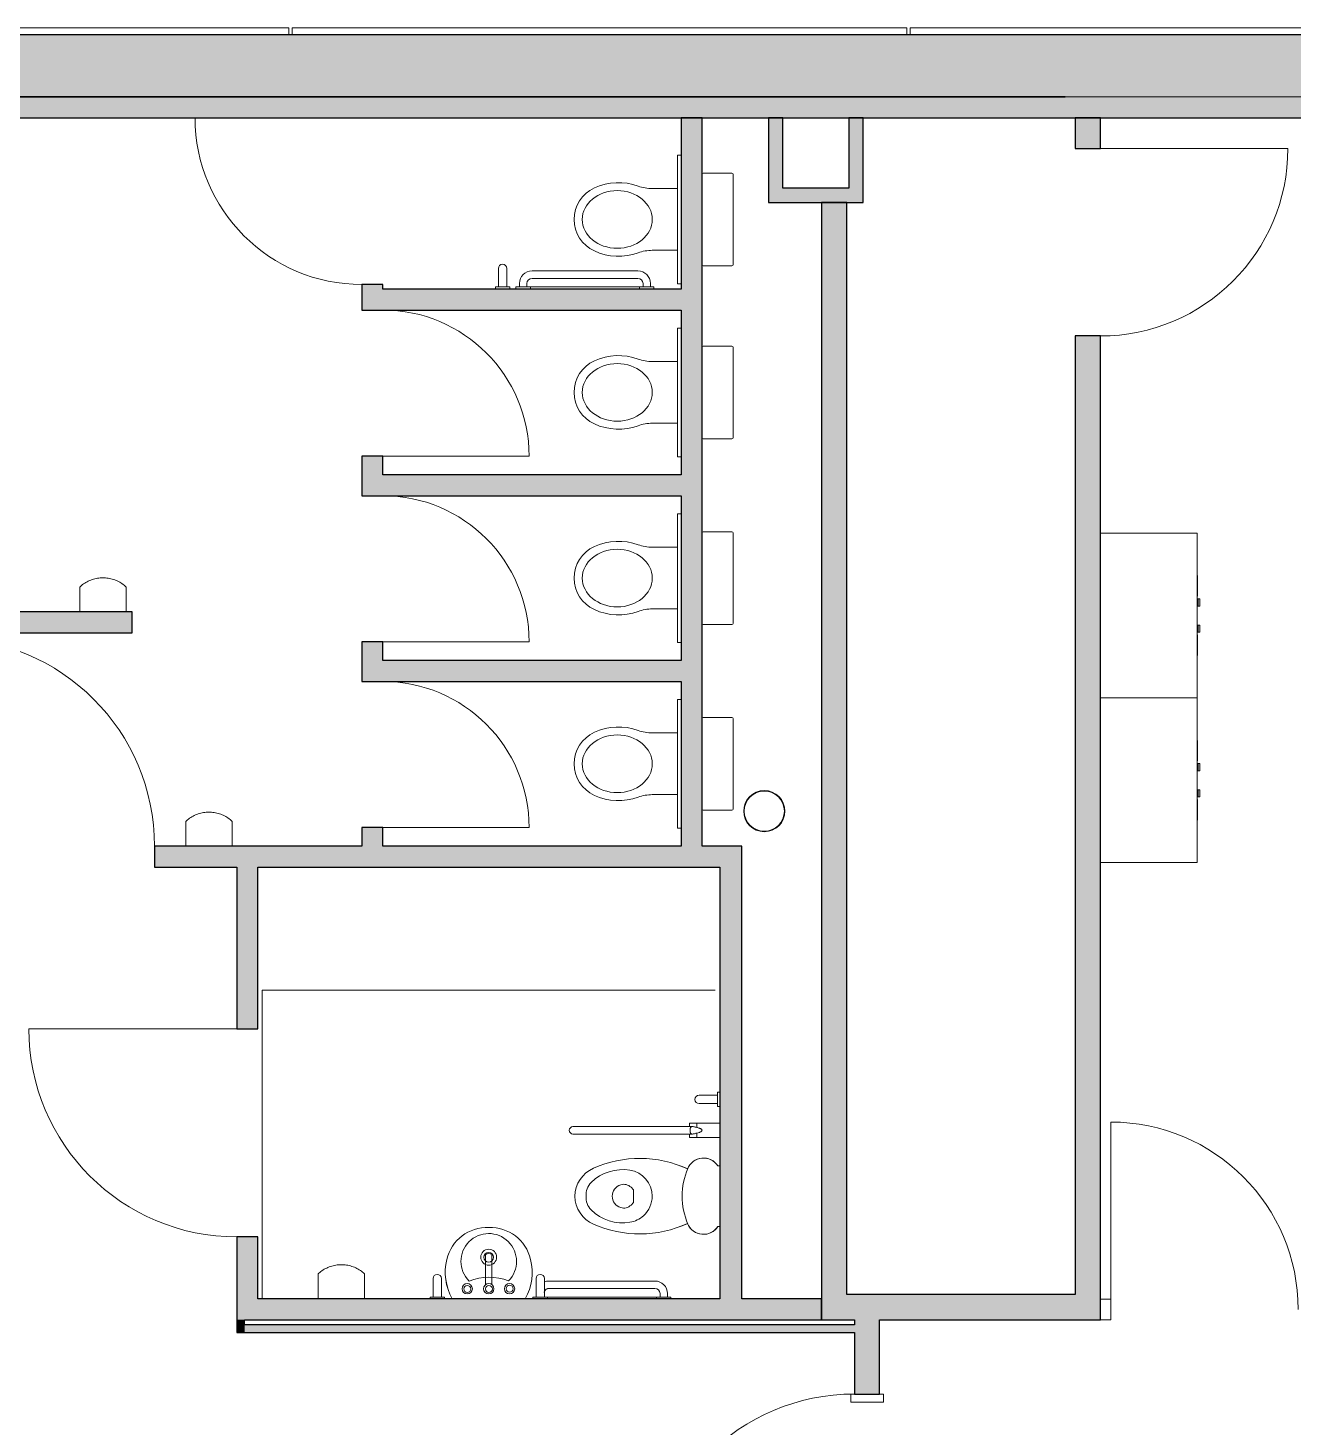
# Model space of a CAD drawing. Header units: millimetres. Extents: x 155927 to 295199, y -4084 to 97293.
# Drawn here: x 178276 to 184418, y 27886 to 34682 of the extents above; entities that cross this region are included whole.
import ezdxf

# ---------------------------------------------------------------- set-up
doc = ezdxf.new("R2010")
doc.units = ezdxf.units.MM
doc.header["$MEASUREMENT"] = 0
for name, color, linetype, lineweight in [('A-DETL-GENF', 7, 'CONTINUOUS', 9), ('A-DOOR', 4, 'CONTINUOUS', 9), ('A-DOOR-FRAM', 4, 'CONTINUOUS', 18), ('A-GENM', 8, 'CONTINUOUS', 9), ('A-GLAZ-CURT', 7, 'CONTINUOUS', 9), ('A-GLAZ-CWMG', 7, 'CONTINUOUS', 9), ('A-WALL', 7, 'CONTINUOUS', 9), ('A-WALL-PATT', 7, 'CONTINUOUS', 9), ('E-ELEC-FIXT', 8, 'CONTINUOUS', 9), ('I-FURN', 8, 'CONTINUOUS', 9), ('I-WALL', 7, 'CONTINUOUS', 9), ('P-SANR-FIXT', 7, 'CONTINUOUS', 9)]:
    doc.layers.add(name, color=color, linetype=linetype, lineweight=lineweight)

msp = doc.modelspace()

# ---------------------------------------------------------------- hatches: boundary and pattern name
at = {"layer": 'A-WALL-PATT'}
h = msp.add_hatch(color=256, dxfattribs=at)
h.paths.add_polyline_path([(231130.8, 34347.6), (231130.8, 34647.6), (229692.8, 34647.6), (229692.8, 34347.6), (230840.8, 34347.6)], flags=0)
h.paths.add_polyline_path([(220908.8, 34347.6), (220908.8, 34647.6), (202317.8, 34647.6), (202317.8, 34347.6), (220172.3, 34347.6)], flags=0)
h.paths.add_polyline_path([(200283.7, 34347.6), (200283.7, 34647.6), (197292.8, 34647.6), (197292.8, 34347.6), (199760.7, 34347.6)], flags=0)
h.paths.add_polyline_path([(194558.8, 34347.6), (194558.8, 34647.6), (192442.8, 34647.6), (192442.8, 34437.6), (192417.8, 34437.6), (192417.8, 34347.6), (193757.3, 34347.6)], flags=0)
h.paths.add_polyline_path([(190808.8, 34347.6), (190808.8, 34437.6), (190783.8, 34437.6), (190783.8, 34647.6), (187318, 34647.6), (187318, 34347.6), (190783.8, 34347.6)], flags=0)
h.paths.add_polyline_path([(185283.8, 34347.6), (185283.8, 34647.6), (166692.8, 34647.6), (166692.8, 34347.6), (184151.8, 34347.6)], flags=0)
h.paths.add_polyline_path([(157908.8, 34347.6), (157908.8, 34647.6), (156760.8, 34647.6), (156760.8, 34347.6), (157736.8, 34347.6)], flags=0)
for points in [[(181870.5, 34245.6), (181870.5, 34347.6), (176931.2, 34347.6), (176931.2, 34245.6), (181750.5, 34245.6)], [(183310.8, 34245.6), (183310.8, 34347.6), (181870.5, 34347.6), (181870.5, 34245.6)], [(181548.8, 30707.6), (181548.8, 34245.6), (181446.8, 34245.6), (181446.8, 30707.6)], [(181940.5, 33903.2), (181940.5, 34245.6), (181870.5, 34245.6), (181870.5, 33903.2)], [(182331, 33833.2), (182331, 34245.6), (182261, 34245.6), (182261, 33833.2)], [(182261, 33833.2), (182261, 33903.2), (181870.5, 33903.2), (181870.5, 33833.2)], [(182250.8, 28407.6), (182250.8, 33833.2), (182128.8, 33833.2), (182128.8, 28407.6)], [(179998.8, 33311.6), (181446.8, 33311.6), (181446.8, 33413.6), (179998.8, 33413.6)], [(179998.8, 32409.6), (181446.8, 32409.6), (181446.8, 32511.6), (179998.8, 32511.6)], [(177791, 31743.9), (178782.1, 31743.9), (178782.1, 31845.9), (177791, 31845.9)], [(179998.8, 31507.6), (181446.8, 31507.6), (181446.8, 31609.6), (179998.8, 31609.6)], [(181634.1, 28509.6), (181741.1, 28509.6), (181741.1, 30707.6), (181634.1, 30707.6), (181634.1, 28808.1)], [(179392.1, 28407.6), (182128.8, 28407.6), (182128.8, 28509.6), (179392.1, 28509.6)], [(182410.8, 28407.6), (183360.8, 28407.6), (183360.8, 28529.6), (182250.8, 28529.6), (182250.8, 28407.6), (182288.8, 28407.6)], [(179327.6, 28344.6), (179327.6, 28407.6), (179290.1, 28407.6), (179290.1, 28344.6)], [(182288.8, 28344.6), (182288.8, 28382.1), (179327.6, 28382.1), (179327.6, 28344.6), (181750.5, 28344.6)]]:
    msp.add_hatch(color=256, dxfattribs=at).paths.add_polyline_path(points, flags=0)
h = msp.add_hatch(color=256, dxfattribs=at)
h.paths.add_polyline_path([(189647, 34245.6), (189647, 34347.6), (187318, 34347.6), (187318, 34245.6), (188954.6, 34245.6)], flags=0)
h.paths.add_polyline_path([(185283.8, 34245.6), (185283.8, 34347.6), (183310.8, 34347.6), (183310.8, 34245.6), (184151.8, 34245.6)], flags=0)
h = msp.add_hatch(color=256, dxfattribs=at)
h.paths.add_polyline_path([(183360.8, 28407.6), (183482.8, 28407.6), (183482.8, 33185.6), (183360.8, 33185.6), (183360.8, 28529.6)], flags=0)
h.paths.add_polyline_path([(183482.8, 34095.6), (183482.8, 34245.6), (183360.8, 34245.6), (183360.8, 34095.6)], flags=0)
h = msp.add_hatch(color=256, dxfattribs=at)
h.paths.add_polyline_path([(179896.8, 30707.6), (179998.8, 30707.6), (179998.8, 30797.6), (179896.8, 30797.6)], flags=0)
h.paths.add_polyline_path([(179896.8, 31507.6), (179998.8, 31507.6), (179998.8, 31699.6), (179896.8, 31699.6)], flags=0)
h.paths.add_polyline_path([(179896.8, 32409.6), (179998.8, 32409.6), (179998.8, 32601.6), (179896.8, 32601.6)], flags=0)
h.paths.add_polyline_path([(179896.8, 33311.6), (179998.8, 33311.6), (179998.8, 33435.6), (179896.8, 33435.6)], flags=0)
h = msp.add_hatch(color=256, dxfattribs=at)
h.paths.add_polyline_path([(181634.1, 30605.6), (181634.1, 30707.6), (178890, 30707.6), (178890, 30605.6), (181150.1, 30605.6)], flags=0)
h.paths.add_polyline_path([(177880, 30605.6), (177880, 30707.6), (177774.1, 30707.6), (177774.1, 30605.6)], flags=0)
h = msp.add_hatch(color=256, dxfattribs=at)
h.paths.add_polyline_path([(179290.1, 28407.6), (179392.1, 28407.6), (179392.1, 28809.6), (179290.1, 28809.6), (179290.1, 28808.1)], flags=0)
h.paths.add_polyline_path([(179392.1, 29819.6), (179392.1, 30605.6), (179290.1, 30605.6), (179290.1, 29819.6), (179349.1, 29819.6)], flags=0)
h = msp.add_hatch(color=256, dxfattribs=at)
h.paths.add_polyline_path([(182410.8, 26804.4), (182410.8, 27036.4), (182288.8, 27036.4), (182288.8, 26804.4)], flags=0)
h.paths.add_polyline_path([(182410.8, 28046.4), (182410.8, 28407.6), (182288.8, 28407.6), (182288.8, 28046.4)], flags=0)

# ---------------------------------------------------------------- linework, layer by layer
at = {"layer": 'A-DETL-GENF'}
for p, q in [((181429.8, 33901.6), (181306.8, 33901.6)), ((181429.8, 33601.7), (181306.8, 33601.7)), ((181429.8, 33061.6), (181306.8, 33061.6)), ((181429.8, 32761.7), (181306.8, 32761.7)), ((181429.8, 32159.6), (181306.8, 32159.6)), ((181429.8, 31859.7), (181306.8, 31859.7)), ((181429.8, 31257.6), (181306.8, 31257.6)), ((181429.8, 30957.7), (181306.8, 30957.7))]:
    msp.add_line(p, q, dxfattribs=at)
for centre, radius, start, end in [((181142.7, 33650.2), 280.2, 70.07489, 114.6746), ((181306.8, 34103.1), 201.6, 250.07489, 270), ((181096.5, 33750.6), 169.7, 114.6746, 179.66027), ((181096.5, 33752.6), 169.7, 180.33973, 245.3254), ((181142.7, 33853), 280.2, 245.3254, 289.92511), ((181306.8, 33400.1), 201.6, 90, 109.92511), ((181096.5, 32910.6), 169.7, 114.6746, 179.66027), ((181142.7, 32810.2), 280.2, 70.07489, 114.6746), ((181306.8, 33263.1), 201.6, 250.07489, 270), ((181096.5, 32912.6), 169.7, 180.33973, 245.3254), ((181142.7, 33013), 280.2, 245.3254, 289.92511), ((181306.8, 32560.1), 201.6, 90, 109.92511), ((181096.5, 32008.6), 169.7, 114.6746, 179.66027), ((181142.7, 31908.2), 280.2, 70.07489, 114.6746), ((181306.8, 32361.1), 201.6, 250.07489, 270), ((181096.5, 32010.6), 169.7, 180.33973, 245.3254), ((181142.7, 32111), 280.2, 245.3254, 289.92511), ((181306.8, 31658.1), 201.6, 90, 109.92511), ((181096.5, 31106.6), 169.7, 114.6746, 179.66027), ((181142.7, 31006.2), 280.2, 70.07489, 114.6746), ((181306.8, 31459.1), 201.6, 250.07489, 270), ((181096.5, 31108.6), 169.7, 180.33973, 245.3254), ((181142.7, 31209), 280.2, 245.3254, 289.92511), ((181306.8, 30756.1), 201.6, 90, 109.92511)]:
    msp.add_arc(centre, radius, start, end, dxfattribs=at)
for centre in [(181136.8, 33751.6), (181136.8, 32911.6), (181136.8, 32009.6), (181136.8, 31107.6)]:
    msp.add_ellipse(centre, major_axis=(170, 0), ratio=0.823529, dxfattribs=at)
at = {"layer": 'A-DOOR'}
for p, q in [((179896.8, 34245.6), (179086.8, 34245.6)), ((183482.8, 34095.6), (184392.8, 34095.6)), ((179998.8, 32601.6), (180708.8, 32601.6)), ((179998.8, 31699.6), (180708.8, 31699.6)), ((179998.8, 30797.6), (180708.8, 30797.6)), ((179290.1, 29819.6), (178280.1, 29819.6))]:
    msp.add_line(p, q, dxfattribs=at)
at = {"layer": 'A-DOOR', "lineweight": 20}
msp.add_line((183532.8, 28457.6), (183532.8, 29367.6), dxfattribs=at)
at = {"layer": 'A-DOOR'}
for centre, radius, start, end in [((179896.8, 34245.6), 810, 180, 270), ((183482.8, 34095.6), 910, 270, 0), ((179998.8, 32601.6), 710, 0, 90), ((179998.8, 31699.6), 710, 0, 90), ((177880, 30707.6), 1010, 0, 90), ((179998.8, 30797.6), 710, 0, 90), ((179290.1, 29819.6), 1010, 180, 270), ((183532.8, 28457.6), 910, 0, 90), ((182288.8, 27036.4), 1010, 90, 180)]:
    msp.add_arc(centre, radius, start, end, dxfattribs=at)
at = {"layer": 'A-DOOR-FRAM', "lineweight": 20}
for p, q in [((182270.8, 28046.4), (182288.8, 28046.4)), ((182270.8, 28006.4), (182270.8, 28046.4)), ((182428.8, 28006.4), (182270.8, 28006.4)), ((182410.8, 28046.4), (182428.8, 28046.4)), ((182428.8, 28046.4), (182428.8, 28006.4))]:
    msp.add_line(p, q, dxfattribs=at)
at = {"layer": 'A-GENM'}
for p, q in [((181429.8, 34064.1), (181429.8, 33439.1)), ((181446.8, 34064.1), (181429.8, 34064.1)), ((181446.8, 33439.1), (181446.8, 34064.1)), ((181429.8, 33439.1), (181446.8, 33439.1)), ((181429.8, 33224.1), (181429.8, 32599.1)), ((181446.8, 33224.1), (181429.8, 33224.1)), ((181446.8, 32599.1), (181446.8, 33224.1)), ((181429.8, 32599.1), (181446.8, 32599.1)), ((181429.8, 32322.1), (181429.8, 31697.1)), ((181446.8, 32322.1), (181429.8, 32322.1)), ((181446.8, 31697.1), (181446.8, 32322.1)), ((181429.8, 31697.1), (181446.8, 31697.1)), ((181429.8, 31420.1), (181429.8, 30795.1)), ((181446.8, 31420.1), (181429.8, 31420.1)), ((181446.8, 30795.1), (181446.8, 31420.1)), ((181429.8, 30795.1), (181446.8, 30795.1))]:
    msp.add_line(p, q, dxfattribs=at)
at = {"layer": 'A-GLAZ-CURT', "lineweight": 20}
for p, q in [((179542.8, 34681.6), (176558.8, 34681.6)), ((179542.8, 34647.6), (179542.8, 34681.6)), ((182542.8, 34681.6), (179558.8, 34681.6)), ((179558.8, 34681.6), (179558.8, 34647.6)), ((182542.8, 34647.6), (182542.8, 34681.6)), ((185167.8, 34681.6), (182558.8, 34681.6)), ((182558.8, 34681.6), (182558.8, 34647.6)), ((176558.8, 34647.6), (179542.8, 34647.6)), ((179558.8, 34647.6), (182542.8, 34647.6)), ((182558.8, 34647.6), (185167.8, 34647.6))]:
    msp.add_line(p, q, dxfattribs=at)
at = {"layer": 'A-GLAZ-CWMG', "lineweight": 20}
for p, q in [((183532.8, 28507.6), (183482.8, 28507.6)), ((183482.8, 28507.6), (183482.8, 28407.6)), ((183532.8, 28407.6), (183532.8, 28507.6)), ((183482.8, 28407.6), (183532.8, 28407.6))]:
    msp.add_line(p, q, dxfattribs=at)
at = {"layer": 'A-WALL', "lineweight": 30}
for p, q in [((185283.8, 34647.6), (166692.8, 34647.6)), ((167552.4, 34347.6), (183310.8, 34347.6))]:
    msp.add_line(p, q, dxfattribs=at)
at = {"layer": 'A-WALL'}
msp.add_line((183310.8, 34347.6), (185283.8, 34347.6), dxfattribs=at)
at = {"layer": 'E-ELEC-FIXT'}
for p, q in [((178605.8, 32007.6), (178599.4, 32006.1)), ((178612.3, 32008.8), (178605.8, 32007.6)), ((178618.9, 32009.7), (178612.3, 32008.8)), ((178625.4, 32010.4), (178618.9, 32009.7)), ((178632, 32010.9), (178625.4, 32010.4)), ((178638.6, 32011.1), (178632, 32010.9)), ((178645.2, 32011), (178638.6, 32011.1)), ((178651.8, 32010.6), (178645.2, 32011)), ((178658.4, 32010), (178651.8, 32010.6)), ((178665, 32009.1), (178658.4, 32010)), ((178671.5, 32008), (178665, 32009.1)), ((178677.9, 32006.6), (178671.5, 32008)), ((178684.3, 32004.9), (178677.9, 32006.6)), ((178530, 31969.4), (178526.6, 31966.3)), ((178535, 31973.7), (178530, 31969.4)), ((178540.2, 31977.8), (178535, 31973.7)), ((178545.6, 31981.6), (178540.2, 31977.8)), ((178551.1, 31985.3), (178545.6, 31981.6)), ((178556.7, 31988.7), (178551.1, 31985.3)), ((178562.5, 31991.9), (178556.7, 31988.7)), ((178568.4, 31994.9), (178562.5, 31991.9)), ((178574.4, 31997.6), (178568.4, 31994.9)), ((178580.5, 32000.1), (178574.4, 31997.6)), ((178586.7, 32002.4), (178580.5, 32000.1)), ((178593, 32004.3), (178586.7, 32002.4)), ((178599.4, 32006.1), (178593, 32004.3)), ((178690.6, 32003), (178684.3, 32004.9)), ((178696.9, 32000.8), (178690.6, 32003)), ((178703, 31998.4), (178696.9, 32000.8)), ((178709.1, 31995.8), (178703, 31998.4)), ((178715, 31992.9), (178709.1, 31995.8)), ((178720.8, 31989.7), (178715, 31992.9)), ((178726.5, 31986.4), (178720.8, 31989.7)), ((178732, 31982.8), (178726.5, 31986.4)), ((178737.4, 31979), (178732, 31982.8)), ((178742.7, 31975), (178737.4, 31979)), ((178747.8, 31970.7), (178742.7, 31975)), ((178752.7, 31966.3), (178747.8, 31970.7)), ((179077.2, 30853.6), (179071.4, 30850.4)), ((179083.1, 30856.6), (179077.2, 30853.6)), ((179089.1, 30859.3), (179083.1, 30856.6)), ((179095.2, 30861.8), (179089.1, 30859.3)), ((179101.4, 30864), (179095.2, 30861.8)), ((179107.7, 30866), (179101.4, 30864)), ((179114.1, 30867.8), (179107.7, 30866)), ((179120.5, 30869.2), (179114.1, 30867.8)), ((179127, 30870.5), (179120.5, 30869.2)), ((179133.6, 30871.4), (179127, 30870.5)), ((179140.1, 30872.1), (179133.6, 30871.4)), ((179146.7, 30872.6), (179140.1, 30872.1)), ((179153.3, 30872.7), (179146.7, 30872.6)), ((179159.9, 30872.6), (179153.3, 30872.7)), ((179166.5, 30872.3), (179159.9, 30872.6)), ((179173.1, 30871.7), (179166.5, 30872.3)), ((179179.6, 30870.8), (179173.1, 30871.7)), ((179186.2, 30869.6), (179179.6, 30870.8)), ((179192.6, 30868.2), (179186.2, 30869.6)), ((179199, 30866.6), (179192.6, 30868.2)), ((179205.3, 30864.7), (179199, 30866.6)), ((179211.6, 30862.5), (179205.3, 30864.7)), ((179217.7, 30860.1), (179211.6, 30862.5)), ((179223.8, 30857.4), (179217.7, 30860.1)), ((179229.7, 30854.5), (179223.8, 30857.4)), ((179235.5, 30851.4), (179229.7, 30854.5)), ((179241.2, 30848), (179235.5, 30851.4)), ((179044.7, 30831.1), (179041.3, 30828)), ((179049.7, 30835.4), (179044.7, 30831.1)), ((179054.9, 30839.5), (179049.7, 30835.4)), ((179060.3, 30843.3), (179054.9, 30839.5)), ((179065.8, 30847), (179060.3, 30843.3)), ((179071.4, 30850.4), (179065.8, 30847)), ((179246.7, 30844.5), (179241.2, 30848)), ((179252.1, 30840.7), (179246.7, 30844.5)), ((179257.4, 30836.6), (179252.1, 30840.7)), ((179262.5, 30832.4), (179257.4, 30836.6)), ((179267.4, 30828), (179262.5, 30832.4)), ((179687.5, 28633.1), (179684.1, 28630)), ((179692.6, 28637.4), (179687.5, 28633.1)), ((179697.8, 28641.5), (179692.6, 28637.4)), ((179703.1, 28645.3), (179697.8, 28641.5)), ((179708.6, 28649), (179703.1, 28645.3)), ((179714.2, 28652.4), (179708.6, 28649)), ((179720, 28655.6), (179714.2, 28652.4)), ((179725.9, 28658.6), (179720, 28655.6)), ((179731.9, 28661.3), (179725.9, 28658.6)), ((179738.1, 28663.8), (179731.9, 28661.3)), ((179744.3, 28666), (179738.1, 28663.8)), ((179750.6, 28668), (179744.3, 28666)), ((179756.9, 28669.8), (179750.6, 28668)), ((179763.4, 28671.2), (179756.9, 28669.8)), ((179769.9, 28672.5), (179763.4, 28671.2)), ((179776.4, 28673.4), (179769.9, 28672.5)), ((179783, 28674.1), (179776.4, 28673.4)), ((179789.6, 28674.6), (179783, 28674.1)), ((179796.2, 28674.7), (179789.6, 28674.6)), ((179802.8, 28674.6), (179796.2, 28674.7)), ((179809.4, 28674.3), (179802.8, 28674.6)), ((179815.9, 28673.7), (179809.4, 28674.3)), ((179822.5, 28672.8), (179815.9, 28673.7)), ((179829, 28671.6), (179822.5, 28672.8)), ((179835.4, 28670.2), (179829, 28671.6)), ((179841.8, 28668.6), (179835.4, 28670.2)), ((179848.2, 28666.7), (179841.8, 28668.6)), ((179854.4, 28664.5), (179848.2, 28666.7)), ((179860.5, 28662.1), (179854.4, 28664.5)), ((179866.6, 28659.4), (179860.5, 28662.1)), ((179872.5, 28656.5), (179866.6, 28659.4)), ((179878.3, 28653.4), (179872.5, 28656.5)), ((179884, 28650), (179878.3, 28653.4)), ((179889.6, 28646.5), (179884, 28650)), ((179895, 28642.7), (179889.6, 28646.5)), ((179900.2, 28638.6), (179895, 28642.7)), ((179905.3, 28634.4), (179900.2, 28638.6)), ((179910.2, 28630), (179905.3, 28634.4))]:
    msp.add_line(p, q, dxfattribs=at)
for points, knots in [([(178526.6, 31966.3), (178526.6, 31966.5), (178526.6, 31965.1), (178526.6, 31960.3), (178526.6, 31956.9), (178526.6, 31953.9), (178526.6, 31950.5), (178526.6, 31945.7), (178526.6, 31940.1), (178526.6, 31934.1), (178526.6, 31927.8), (178526.6, 31920.1), (178526.6, 31910.8), (178526.6, 31902), (178526.6, 31893), (178526.6, 31880.6), (178526.6, 31865), (178526.6, 31852.3), (178526.6, 31845.9)], [-1, -1, -1, -1, -0.861111, -0.791667, -0.756944, -0.722222, -0.6875, -0.652778, -0.583333, -0.548611, -0.513889, -0.444444, -0.388889, -0.333333, -0.277778, -0.222222, -0.111111, 0, 0, 0, 0]), ([(178752.7, 31845.9), (178752.7, 31853.9), (178752.7, 31865.8), (178752.7, 31881.4), (178752.7, 31891), (178752.7, 31898.6), (178752.7, 31906.1), (178752.7, 31915.2), (178752.7, 31923.8), (178752.7, 31930.4), (178752.7, 31936), (178752.7, 31942.1), (178752.7, 31948.5), (178752.7, 31954), (178752.7, 31958.6), (178752.7, 31962.2), (178752.7, 31964.8), (178752.7, 31966.2), (178752.7, 31966.4), (178752.7, 31966.3)], [-1, -1, -1, -1, -0.861111, -0.791667, -0.722222, -0.6875, -0.652778, -0.583333, -0.513889, -0.479167, -0.444444, -0.388889, -0.333333, -0.277778, -0.222222, -0.166667, -0.111111, -0.055556, 0, 0, 0, 0]), ([(179041.3, 30828), (179041.3, 30828.2), (179041.3, 30826.8), (179041.3, 30822), (179041.3, 30818.6), (179041.3, 30815.6), (179041.3, 30812.2), (179041.3, 30807.4), (179041.3, 30801.8), (179041.3, 30795.8), (179041.3, 30789.5), (179041.3, 30781.7), (179041.3, 30772.5), (179041.3, 30763.7), (179041.3, 30754.6), (179041.3, 30742.3), (179041.3, 30726.7), (179041.3, 30714), (179041.3, 30707.6)], [-1, -1, -1, -1, -0.861111, -0.791667, -0.756944, -0.722222, -0.6875, -0.652778, -0.583333, -0.548611, -0.513889, -0.444444, -0.388889, -0.333333, -0.277778, -0.222222, -0.111111, 0, 0, 0, 0]), ([(179267.4, 30707.6), (179267.4, 30715.6), (179267.4, 30727.4), (179267.4, 30743.1), (179267.4, 30752.7), (179267.4, 30760.3), (179267.4, 30767.7), (179267.4, 30776.9), (179267.4, 30785.5), (179267.4, 30792), (179267.4, 30797.6), (179267.4, 30803.8), (179267.4, 30810.1), (179267.4, 30815.6), (179267.4, 30820.3), (179267.4, 30823.9), (179267.4, 30826.4), (179267.4, 30827.8), (179267.4, 30828), (179267.4, 30828)], [-1, -1, -1, -1, -0.861111, -0.791667, -0.722222, -0.6875, -0.652778, -0.583333, -0.513889, -0.479167, -0.444444, -0.388889, -0.333333, -0.277778, -0.222222, -0.166667, -0.111111, -0.055556, 0, 0, 0, 0]), ([(179684.1, 28630), (179684.1, 28630.2), (179684.1, 28628.8), (179684.1, 28624), (179684.1, 28620.6), (179684.1, 28617.6), (179684.1, 28614.2), (179684.1, 28609.4), (179684.1, 28603.8), (179684.1, 28597.8), (179684.1, 28591.5), (179684.1, 28583.7), (179684.1, 28574.5), (179684.1, 28565.7), (179684.1, 28556.6), (179684.1, 28544.3), (179684.1, 28528.7), (179684.1, 28516), (179684.1, 28509.6)], [-1, -1, -1, -1, -0.861111, -0.791667, -0.756944, -0.722222, -0.6875, -0.652778, -0.583333, -0.548611, -0.513889, -0.444444, -0.388889, -0.333333, -0.277778, -0.222222, -0.111111, 0, 0, 0, 0]), ([(179910.2, 28509.6), (179910.2, 28517.6), (179910.2, 28529.4), (179910.2, 28545.1), (179910.2, 28554.7), (179910.2, 28562.3), (179910.2, 28569.7), (179910.2, 28578.9), (179910.2, 28587.5), (179910.2, 28594), (179910.2, 28599.6), (179910.2, 28605.8), (179910.2, 28612.1), (179910.2, 28617.6), (179910.2, 28622.3), (179910.2, 28625.9), (179910.2, 28628.4), (179910.2, 28629.8), (179910.2, 28630), (179910.2, 28630)], [-1, -1, -1, -1, -0.861111, -0.791667, -0.722222, -0.6875, -0.652778, -0.583333, -0.513889, -0.479167, -0.444444, -0.388889, -0.333333, -0.277778, -0.222222, -0.166667, -0.111111, -0.055556, 0, 0, 0, 0])]:
    msp.add_open_spline(points, degree=3, knots=knots, dxfattribs=at)
at = {"layer": 'I-FURN'}
for p, q in [((183952.8, 32227.6), (183482.8, 32227.6)), ((183952.8, 32227.6), (183952.8, 31427.6)), ((183954.3, 32021.6), (183952.8, 32021.6)), ((183954.3, 32021.6), (183952.8, 32021.6)), ((183954.3, 32021.6), (183952.8, 32021.6)), ((183954.3, 32017.6), (183954.3, 32021.6)), ((183954.3, 32021.6), (183954.3, 32013.6)), ((183954.3, 32017.6), (183954.3, 32021.6)), ((183954.3, 32021.6), (183954.3, 32017.6)), ((183954.3, 32017.6), (183954.3, 32021.6)), ((183954.3, 32021.6), (183954.3, 32017.6)), ((183954.3, 32013.6), (183954.3, 31929.6)), ((183952.8, 31921.6), (183954.3, 31921.6)), ((183952.8, 31921.6), (183954.3, 31921.6)), ((183952.8, 31921.6), (183954.3, 31921.6)), ((183957.8, 31908.6), (183952.8, 31908.6)), ((183957.8, 31908.6), (183952.8, 31908.6)), ((183954.3, 31908.6), (183952.8, 31908.6)), ((183952.8, 31873.6), (183957.8, 31873.6)), ((183952.8, 31873.6), (183957.8, 31873.6)), ((183954.3, 31929.6), (183954.3, 31921.6)), ((183954.3, 31921.6), (183954.3, 31925.6)), ((183954.3, 31925.6), (183954.3, 31921.6)), ((183954.3, 31921.6), (183954.3, 31925.6)), ((183954.3, 31925.6), (183954.3, 31921.6)), ((183954.3, 31921.6), (183954.3, 31925.6)), ((183954.3, 31908.2), (183954.3, 31908.6)), ((183954.3, 31908.6), (183954.3, 31908.2)), ((183957.8, 31908.6), (183957.8, 31873.6)), ((183957.8, 31908.6), (183965.3, 31908.6)), ((183965.3, 31873.6), (183957.8, 31873.6)), ((183965.3, 31908.6), (183965.8, 31908.6)), ((183965.8, 31873.6), (183965.3, 31873.6)), ((183965.8, 31873.6), (183965.8, 31908.6)), ((183965.8, 31873.6), (183965.8, 31908.6)), ((183957.8, 31781.6), (183952.8, 31781.6)), ((183957.8, 31781.6), (183952.8, 31781.6)), ((183952.8, 31746.6), (183957.8, 31746.6)), ((183952.8, 31746.6), (183957.8, 31746.6)), ((183952.8, 31746.6), (183954.3, 31746.6)), ((183954.3, 31747), (183954.3, 31746.6)), ((183954.3, 31746.6), (183954.3, 31747)), ((183957.8, 31781.6), (183957.8, 31746.6)), ((183957.8, 31781.6), (183965.3, 31781.6)), ((183965.3, 31746.6), (183957.8, 31746.6)), ((183965.3, 31781.6), (183965.8, 31781.6)), ((183965.8, 31746.6), (183965.3, 31746.6)), ((183965.8, 31746.6), (183965.8, 31781.6)), ((183965.8, 31746.6), (183965.8, 31781.6)), ((183954.3, 31733.6), (183952.8, 31733.6)), ((183954.3, 31733.6), (183952.8, 31733.6)), ((183954.3, 31733.6), (183952.8, 31733.6)), ((183954.3, 31729.6), (183954.3, 31733.6)), ((183954.3, 31733.6), (183954.3, 31725.6)), ((183954.3, 31729.6), (183954.3, 31733.6)), ((183954.3, 31733.6), (183954.3, 31729.6)), ((183954.3, 31729.6), (183954.3, 31733.6)), ((183954.3, 31733.6), (183954.3, 31729.6)), ((183954.3, 31725.6), (183954.3, 31641.6)), ((183952.8, 31633.6), (183954.3, 31633.6)), ((183952.8, 31633.6), (183954.3, 31633.6)), ((183952.8, 31633.6), (183954.3, 31633.6)), ((183954.3, 31641.6), (183954.3, 31633.6)), ((183954.3, 31633.6), (183954.3, 31637.6)), ((183954.3, 31637.6), (183954.3, 31633.6)), ((183954.3, 31633.6), (183954.3, 31637.6)), ((183954.3, 31637.6), (183954.3, 31633.6)), ((183954.3, 31633.6), (183954.3, 31637.6)), ((183952.8, 31427.6), (183482.8, 31427.6)), ((183952.8, 31427.6), (183482.8, 31427.6)), ((183952.8, 31427.6), (183952.8, 30627.6)), ((183954.3, 31221.6), (183952.8, 31221.6)), ((183954.3, 31221.6), (183952.8, 31221.6)), ((183954.3, 31221.6), (183952.8, 31221.6)), ((183954.3, 31217.6), (183954.3, 31221.6)), ((183954.3, 31221.6), (183954.3, 31213.6)), ((183954.3, 31217.6), (183954.3, 31221.6)), ((183954.3, 31221.6), (183954.3, 31217.6)), ((183954.3, 31217.6), (183954.3, 31221.6)), ((183954.3, 31221.6), (183954.3, 31217.6)), ((183954.3, 31213.6), (183954.3, 31129.6)), ((183954.3, 31129.6), (183954.3, 31121.6)), ((183954.3, 31121.6), (183954.3, 31125.6)), ((183954.3, 31125.6), (183954.3, 31121.6)), ((183954.3, 31121.6), (183954.3, 31125.6)), ((183954.3, 31125.6), (183954.3, 31121.6)), ((183954.3, 31121.6), (183954.3, 31125.6)), ((183952.8, 31121.6), (183954.3, 31121.6)), ((183952.8, 31121.6), (183954.3, 31121.6)), ((183952.8, 31121.6), (183954.3, 31121.6)), ((183957.8, 31108.6), (183952.8, 31108.6)), ((183957.8, 31108.6), (183952.8, 31108.6)), ((183954.3, 31108.6), (183952.8, 31108.6)), ((183952.8, 31073.6), (183957.8, 31073.6)), ((183952.8, 31073.6), (183957.8, 31073.6)), ((183954.3, 31108.2), (183954.3, 31108.6)), ((183954.3, 31108.6), (183954.3, 31108.2)), ((183957.8, 31108.6), (183957.8, 31073.6)), ((183957.8, 31108.6), (183965.3, 31108.6)), ((183965.3, 31073.6), (183957.8, 31073.6)), ((183965.3, 31108.6), (183965.8, 31108.6)), ((183965.8, 31073.6), (183965.3, 31073.6)), ((183965.8, 31073.6), (183965.8, 31108.6)), ((183965.8, 31073.6), (183965.8, 31108.6)), ((183957.8, 30981.6), (183952.8, 30981.6)), ((183957.8, 30981.6), (183952.8, 30981.6)), ((183952.8, 30946.6), (183957.8, 30946.6)), ((183952.8, 30946.6), (183957.8, 30946.6)), ((183952.8, 30946.6), (183954.3, 30946.6)), ((183954.3, 30933.6), (183952.8, 30933.6)), ((183954.3, 30933.6), (183952.8, 30933.6)), ((183954.3, 30933.6), (183952.8, 30933.6)), ((183954.3, 30947), (183954.3, 30946.6)), ((183954.3, 30946.6), (183954.3, 30947)), ((183954.3, 30929.6), (183954.3, 30933.6)), ((183954.3, 30933.6), (183954.3, 30925.6)), ((183954.3, 30929.6), (183954.3, 30933.6)), ((183954.3, 30933.6), (183954.3, 30929.6)), ((183954.3, 30929.6), (183954.3, 30933.6)), ((183954.3, 30933.6), (183954.3, 30929.6)), ((183954.3, 30925.6), (183954.3, 30841.6)), ((183957.8, 30981.6), (183957.8, 30946.6)), ((183957.8, 30981.6), (183965.3, 30981.6)), ((183965.3, 30946.6), (183957.8, 30946.6)), ((183965.3, 30981.6), (183965.8, 30981.6)), ((183965.8, 30946.6), (183965.3, 30946.6)), ((183965.8, 30946.6), (183965.8, 30981.6)), ((183965.8, 30946.6), (183965.8, 30981.6)), ((183952.8, 30833.6), (183954.3, 30833.6)), ((183952.8, 30833.6), (183954.3, 30833.6)), ((183952.8, 30833.6), (183954.3, 30833.6)), ((183954.3, 30841.6), (183954.3, 30833.6)), ((183954.3, 30833.6), (183954.3, 30837.6)), ((183954.3, 30837.6), (183954.3, 30833.6)), ((183954.3, 30833.6), (183954.3, 30837.6)), ((183954.3, 30837.6), (183954.3, 30833.6)), ((183954.3, 30833.6), (183954.3, 30837.6)), ((183952.8, 30627.6), (183482.8, 30627.6))]:
    msp.add_line(p, q, dxfattribs=at)
at = {"layer": 'I-WALL', "lineweight": 30}
for p, q in [((181870.5, 34347.6), (176931.2, 34347.6)), ((183310.8, 34347.6), (181870.5, 34347.6)), ((176931.2, 34245.6), (181870.5, 34245.6)), ((181446.8, 34245.6), (181446.8, 33413.6)), ((181548.8, 34245.6), (181446.8, 34245.6)), ((181548.8, 30707.6), (181548.8, 34245.6)), ((181870.5, 34245.6), (183310.8, 34245.6)), ((181940.5, 34245.6), (181870.5, 34245.6)), ((181870.5, 34245.6), (181870.5, 33903.2)), ((181940.5, 33903.2), (181940.5, 34245.6)), ((182261, 34245.6), (182261, 33903.2)), ((182331, 34245.6), (182261, 34245.6)), ((182331, 33833.2), (182331, 34245.6)), ((183310.8, 34245.6), (185283.8, 34245.6)), ((183360.8, 34245.6), (183360.8, 34095.6)), ((183482.8, 34245.6), (183360.8, 34245.6)), ((183482.8, 34095.6), (183482.8, 34245.6)), ((183360.8, 34095.6), (183482.8, 34095.6)), ((181870.5, 33903.2), (181870.5, 33833.2)), ((182261, 33903.2), (181940.5, 33903.2)), ((181870.5, 33833.2), (182261, 33833.2)), ((182128.8, 33833.2), (182128.8, 28407.6)), ((182250.8, 33833.2), (182128.8, 33833.2)), ((182250.8, 28529.6), (182250.8, 33833.2)), ((182261, 33833.2), (182331, 33833.2)), ((179896.8, 33435.6), (179896.8, 33311.6)), ((179998.8, 33435.6), (179896.8, 33435.6)), ((179998.8, 33413.6), (179998.8, 33435.6)), ((181446.8, 33413.6), (179998.8, 33413.6)), ((179896.8, 33311.6), (179998.8, 33311.6)), ((179998.8, 33311.6), (181446.8, 33311.6)), ((181446.8, 33311.6), (181446.8, 32511.6)), ((183360.8, 33185.6), (183360.8, 28529.6)), ((183482.8, 33185.6), (183360.8, 33185.6)), ((183482.8, 28407.6), (183482.8, 33185.6)), ((179896.8, 32601.6), (179896.8, 32409.6)), ((179998.8, 32601.6), (179896.8, 32601.6)), ((179998.8, 32511.6), (179998.8, 32601.6)), ((181446.8, 32511.6), (179998.8, 32511.6)), ((179896.8, 32409.6), (179998.8, 32409.6)), ((179998.8, 32409.6), (181446.8, 32409.6)), ((181446.8, 32409.6), (181446.8, 31609.6)), ((178782.1, 31845.9), (177791, 31845.9)), ((178782.1, 31743.9), (178782.1, 31845.9)), ((177791, 31743.9), (178782.1, 31743.9)), ((179896.8, 31699.6), (179896.8, 31507.6)), ((179998.8, 31699.6), (179896.8, 31699.6)), ((179998.8, 31609.6), (179998.8, 31699.6)), ((181446.8, 31609.6), (179998.8, 31609.6)), ((179896.8, 31507.6), (179998.8, 31507.6)), ((179998.8, 31507.6), (181446.8, 31507.6)), ((181446.8, 31507.6), (181446.8, 30707.6)), ((179896.8, 30797.6), (179896.8, 30707.6)), ((179998.8, 30797.6), (179896.8, 30797.6)), ((179998.8, 30707.6), (179998.8, 30797.6)), ((179896.8, 30707.6), (178890, 30707.6)), ((178890, 30707.6), (178890, 30605.6)), ((181446.8, 30707.6), (179998.8, 30707.6)), ((181634.1, 30707.6), (181548.8, 30707.6)), ((181741.1, 30707.6), (181634.1, 30707.6)), ((181741.1, 28509.6), (181741.1, 30707.6)), ((178890, 30605.6), (179290.1, 30605.6)), ((179290.1, 30605.6), (179290.1, 29819.6)), ((179392.1, 30605.6), (181634.1, 30605.6)), ((179392.1, 29819.6), (179392.1, 30605.6)), ((181634.1, 30605.6), (181634.1, 28509.6)), ((179290.1, 29819.6), (179392.1, 29819.6)), ((179290.1, 28809.6), (179290.1, 28407.6)), ((179392.1, 28809.6), (179290.1, 28809.6)), ((179392.1, 28509.6), (179392.1, 28809.6)), ((181634.1, 28509.6), (179392.1, 28509.6)), ((182128.8, 28509.6), (181741.1, 28509.6)), ((182128.8, 28407.6), (182128.8, 28509.6)), ((183360.8, 28529.6), (182250.8, 28529.6)), ((179290.1, 28407.6), (179290.1, 28344.6)), ((179327.6, 28407.6), (179392.1, 28407.6)), ((179327.6, 28382.1), (179327.6, 28407.6)), ((179392.1, 28407.6), (182128.8, 28407.6)), ((182128.8, 28407.6), (182250.8, 28407.6)), ((182250.8, 28407.6), (182288.8, 28407.6)), ((182288.8, 28407.6), (182288.8, 28382.1)), ((182410.8, 28046.4), (182410.8, 28407.6)), ((182410.8, 28407.6), (183360.8, 28407.6)), ((183360.8, 28407.6), (183482.8, 28407.6)), ((179290.1, 28344.6), (179327.6, 28344.6)), ((182288.8, 28382.1), (179327.6, 28382.1)), ((179327.6, 28344.6), (182288.8, 28344.6)), ((182288.8, 28344.6), (182288.8, 28046.4)), ((182288.8, 28046.4), (182410.8, 28046.4))]:
    msp.add_line(p, q, dxfattribs=at)
at = {"layer": 'I-WALL'}
msp.add_line((185283.8, 34347.6), (183310.8, 34347.6), dxfattribs=at)
at = {"layer": 'P-SANR-FIXT'}
for p, q in [((181693.8, 33976.6), (181553.8, 33976.6)), ((181698.8, 33531.6), (181698.8, 33971.6)), ((181429.8, 33901.6), (181306.8, 33901.6)), ((181306.8, 33601.7), (181429.8, 33601.7)), ((180559.8, 33513.6), (180559.8, 33423.6)), ((180559.8, 33513.6), (180559.8, 33423.6)), ((180600, 33423.6), (180600, 33513.6)), ((180600, 33513.6), (180600, 33423.6)), ((181236.8, 33501.6), (180722.8, 33501.6)), ((180722.8, 33501.6), (181236.8, 33501.6)), ((181553.8, 33526.6), (181693.8, 33526.6)), ((180661.8, 33440.6), (180661.8, 33423.6)), ((180661.8, 33423.6), (180661.8, 33440.6)), ((180697.8, 33423.6), (180697.8, 33440.6)), ((180697.8, 33423.6), (180697.8, 33440.6)), ((180722.8, 33465.6), (181236.8, 33465.6)), ((180722.8, 33465.6), (181236.8, 33465.6)), ((181261.8, 33440.6), (181261.8, 33423.6)), ((181261.8, 33423.6), (181261.8, 33440.6)), ((181297.8, 33423.6), (181297.8, 33440.6)), ((181297.8, 33423.6), (181297.8, 33440.6)), ((180559.8, 33423.6), (180544.8, 33423.6)), ((180544.8, 33423.6), (180544.8, 33413.6)), ((180544.8, 33423.6), (180544.8, 33413.6)), ((180614.8, 33423.6), (180544.8, 33423.6)), ((180614.8, 33423.6), (180600, 33423.6)), ((180614.8, 33413.6), (180614.8, 33423.6)), ((180614.8, 33413.6), (180614.8, 33423.6)), ((180661.8, 33423.6), (180644.8, 33423.6)), ((180644.8, 33423.6), (180644.8, 33413.6)), ((180644.8, 33423.6), (181314.8, 33423.6)), ((180714.8, 33423.6), (180644.8, 33423.6)), ((180644.8, 33423.6), (180644.8, 33413.6)), ((180714.8, 33423.6), (180697.8, 33423.6)), ((180714.8, 33413.6), (180714.8, 33423.6)), ((180714.8, 33423.6), (180714.8, 33413.6)), ((181261.8, 33423.6), (181244.8, 33423.6)), ((181244.8, 33423.6), (181244.8, 33413.6)), ((181244.8, 33423.6), (181244.8, 33413.6)), ((181314.8, 33423.6), (181244.8, 33423.6)), ((181314.8, 33423.6), (181297.8, 33423.6)), ((181314.8, 33413.6), (181314.8, 33423.6)), ((181314.8, 33423.6), (181314.8, 33413.6)), ((181693.8, 33136.6), (181553.8, 33136.6)), ((181698.8, 32691.6), (181698.8, 33131.6)), ((181429.8, 33061.6), (181306.8, 33061.6)), ((181306.8, 32761.7), (181429.8, 32761.7)), ((181553.8, 32686.6), (181693.8, 32686.6)), ((181693.8, 32234.6), (181553.8, 32234.6)), ((181698.8, 31789.6), (181698.8, 32229.6)), ((181429.8, 32159.6), (181306.8, 32159.6)), ((181306.8, 31859.7), (181429.8, 31859.7)), ((181553.8, 31784.6), (181693.8, 31784.6)), ((181693.8, 31332.6), (181553.8, 31332.6)), ((181698.8, 30887.6), (181698.8, 31327.6)), ((181429.8, 31257.6), (181306.8, 31257.6)), ((181306.8, 30957.7), (181429.8, 30957.7)), ((181553.8, 30882.6), (181693.8, 30882.6)), ((179412.6, 30007.4), (181612.6, 30007.4)), ((179412.6, 28509.6), (179412.6, 30007.4)), ((181624.1, 29497.6), (181534.1, 29497.6)), ((181534.1, 29497.6), (181624.1, 29497.6)), ((181634.1, 29512.4), (181624.1, 29512.4)), ((181624.1, 29512.4), (181624.1, 29497.6)), ((181634.1, 29512.4), (181624.1, 29512.4)), ((181624.1, 29512.4), (181624.1, 29442.4)), ((181534.1, 29457.4), (181624.1, 29457.4)), ((181534.1, 29457.4), (181624.1, 29457.4)), ((181624.1, 29457.4), (181624.1, 29442.4)), ((181624.1, 29442.4), (181634.1, 29442.4)), ((181624.1, 29442.4), (181634.1, 29442.4)), ((181634.1, 29362.5), (181487.7, 29362.5)), ((181487.7, 29362.5), (181487.7, 29345.4)), ((181487.7, 29345.4), (181487.7, 29362.5)), ((181487.7, 29362.5), (181522.6, 29362.5)), ((181522.6, 29362.5), (181522.6, 29341.2)), ((181634.1, 29362.5), (181522.6, 29362.5)), ((181487.7, 29345.4), (180921.7, 29345.4)), ((181501.7, 29345.4), (180921.7, 29345.4)), ((180921.7, 29309.4), (181487.7, 29309.4)), ((181501.7, 29309.4), (180921.7, 29309.4)), ((181487.7, 29309.4), (181487.7, 29292.3)), ((181487.7, 29292.3), (181487.7, 29309.4)), ((181487.7, 29292.3), (181634.1, 29292.3)), ((181522.6, 29292.3), (181487.7, 29292.3)), ((181522.6, 29313.6), (181522.6, 29292.3)), ((181522.6, 29292.3), (181634.1, 29292.3)), ((181634.1, 29154.3), (181625.2, 29154.3)), ((181634.1, 29154.3), (181625.2, 29154.3)), ((181203.6, 29050.5), (181215.9, 29038.2)), ((181215.9, 29038.2), (181215.9, 28976.6)), ((181215.9, 28976.6), (181203.6, 28964.3)), ((181625.2, 28860.5), (181634.1, 28860.5)), ((181625.2, 28860.5), (181634.1, 28860.5)), ((180497.6, 28722.3), (180497.6, 28578.1)), ((180527.6, 28722.3), (180527.6, 28578.1)), ((180242.6, 28607.4), (180242.6, 28517.4)), ((180242.6, 28607.4), (180242.6, 28517.4)), ((180282.8, 28517.4), (180282.8, 28607.4)), ((180282.8, 28607.4), (180282.8, 28517.4)), ((180742.6, 28607.4), (180742.6, 28517.4)), ((180742.6, 28607.4), (180742.6, 28517.4)), ((180782.8, 28517.4), (180782.8, 28607.4)), ((180782.8, 28607.4), (180782.8, 28517.4)), ((181319.6, 28595.4), (180805.6, 28595.4)), ((180805.6, 28595.4), (181319.6, 28595.4)), ((180805.6, 28559.4), (181319.6, 28559.4)), ((180805.6, 28559.4), (181319.6, 28559.4)), ((180242.6, 28517.4), (180227.6, 28517.4)), ((180227.6, 28517.4), (180227.6, 28509.6)), ((180227.6, 28517.4), (180227.6, 28509.6)), ((180297.6, 28517.4), (180227.6, 28517.4)), ((180297.6, 28517.4), (180282.8, 28517.4)), ((180297.6, 28509.6), (180297.6, 28517.4)), ((180297.6, 28509.6), (180297.6, 28517.4)), ((180742.6, 28517.4), (180727.6, 28517.4)), ((180727.6, 28517.4), (180727.6, 28509.6)), ((180727.6, 28517.4), (180727.6, 28509.6)), ((180797.6, 28517.4), (180727.6, 28517.4)), ((180797.6, 28517.4), (180782.8, 28517.4)), ((180797.6, 28509.6), (180797.6, 28517.4)), ((180797.6, 28509.6), (180797.6, 28517.4)), ((180797.6, 28517.4), (181397.6, 28517.4)), ((181344.6, 28517.4), (181327.6, 28517.4)), ((181327.6, 28517.4), (181327.6, 28509.6)), ((181327.6, 28517.4), (181327.6, 28509.6)), ((181397.6, 28517.4), (181327.6, 28517.4)), ((181344.6, 28534.4), (181344.6, 28517.4)), ((181344.6, 28517.4), (181344.6, 28534.4)), ((181380.6, 28517.4), (181380.6, 28534.4)), ((181380.6, 28517.4), (181380.6, 28534.4)), ((181397.6, 28517.4), (181380.6, 28517.4)), ((181397.6, 28509.6), (181397.6, 28517.4)), ((181397.6, 28517.4), (181397.6, 28509.6))]:
    msp.add_line(p, q, dxfattribs=at)
for centre, radius, start, end in [((181142.7, 33650.2), 280.2, 70.07489, 114.6746), ((181306.8, 34103.1), 201.6, 250.07489, 270), ((181553.8, 33971.6), 5, 90, 180), ((181693.8, 33971.6), 5, 0, 90), ((181096.5, 33750.6), 169.7, 114.6746, 179.66027), ((181096.5, 33752.6), 169.7, 180.33973, 245.3254), ((181142.7, 33853), 280.2, 245.3254, 289.92511), ((181306.8, 33400.1), 201.6, 90, 109.92511), ((180579.9, 33513.6), 20.1, 0, 180), ((180579.9, 33513.6), 20.1, 0, 180), ((180722.8, 33440.6), 61, 90, 180), ((180722.8, 33440.6), 61, 90, 180), ((181236.8, 33440.6), 61, 0, 90), ((181236.8, 33440.6), 61, 0, 90), ((181553.8, 33531.6), 5, 180, 270), ((181693.8, 33531.6), 5, 270, 0), ((180722.8, 33440.6), 25, 90, 180), ((180722.8, 33440.6), 25, 90, 180), ((181236.8, 33440.6), 25, 0, 90), ((181236.8, 33440.6), 25, 0, 90), ((181553.8, 33131.6), 5, 90, 180), ((181693.8, 33131.6), 5, 0, 90), ((181096.5, 32910.6), 169.7, 114.6746, 179.66027), ((181142.7, 32810.2), 280.2, 70.07489, 114.6746), ((181306.8, 33263.1), 201.6, 250.07489, 270), ((181096.5, 32912.6), 169.7, 180.33973, 245.3254), ((181142.7, 33013), 280.2, 245.3254, 289.92511), ((181306.8, 32560.1), 201.6, 90, 109.92511), ((181553.8, 32691.6), 5, 180, 270), ((181693.8, 32691.6), 5, 270, 0), ((181553.8, 32229.6), 5, 90, 180), ((181693.8, 32229.6), 5, 0, 90), ((181096.5, 32008.6), 169.7, 114.6746, 179.66027), ((181142.7, 31908.2), 280.2, 70.07489, 114.6746), ((181306.8, 32361.1), 201.6, 250.07489, 270), ((181096.5, 32010.6), 169.7, 180.33973, 245.3254), ((181142.7, 32111), 280.2, 245.3254, 289.92511), ((181306.8, 31658.1), 201.6, 90, 109.92511), ((181553.8, 31789.6), 5, 180, 270), ((181693.8, 31789.6), 5, 270, 0), ((181553.8, 31327.6), 5, 90, 180), ((181693.8, 31327.6), 5, 0, 90), ((181096.5, 31106.6), 169.7, 114.6746, 179.66027), ((181142.7, 31006.2), 280.2, 70.07489, 114.6746), ((181306.8, 31459.1), 201.6, 250.07489, 270), ((181096.5, 31108.6), 169.7, 180.33973, 245.3254), ((181142.7, 31209), 280.2, 245.3254, 289.92511), ((181306.8, 30756.1), 201.6, 90, 109.92511), ((181850.7, 30877.6), 100, 0, 180), ((181850.7, 30877.6), 97.5, 0, 180), ((181553.8, 30887.6), 5, 180, 270), ((181693.8, 30887.6), 5, 270, 0), ((181850.7, 30877.6), 100, 180, 0), ((181850.7, 30877.6), 97.5, 180, 0), ((181534.1, 29477.5), 20.1, 90, 270), ((181534.1, 29477.5), 20.1, 90, 270), ((180921.7, 29327.4), 18, 90, 270), ((180921.7, 29327.4), 18, 90, 270), ((181246, 28632.4), 558.4, 65.39027, 113.79689), ((181246, 28632.4), 558.4, 65.35449, 113.79689), ((181555.4, 29110.2), 82.5, 32.27446, 158.81924), ((181555.4, 29110.2), 82.5, 32.27446, 156.87823), ((181081.2, 29006), 150, 113.79689, 179.46886), ((181081.2, 29006), 150, 113.79689, 179.46886), ((181163.8, 28916.9), 219.9, 80.90608, 134.39736), ((181178.2, 29007.4), 128.2, 359.99847, 80.90608), ((181796.2, 29007.4), 344.3, 156.87823, 203.12177), ((181067, 29015.7), 81.6, 134.39736, 185.83548), ((181170.6, 29007.4), 58.1, 107.18646, 252.81705), ((181168.2, 29015.2), 50, 45, 107.18646), ((181081.2, 29008.8), 150, 180.53114, 246.20311), ((181081.2, 29008.8), 150, 180.53114, 246.20311), ((181067, 28999.1), 81.6, 174.16452, 225.60264), ((181168.2, 28999.7), 50, 252.81705, 315), ((181178.2, 29007.4), 128.2, 312.44528, 0.00153), ((181163.8, 29097.9), 219.9, 225.60264, 279.09392), ((181178.2, 29007.4), 128.2, 279.09392, 312.44528), ((180506.8, 28652.5), 203.5, 88.34422, 166.36495), ((180506.8, 28652.5), 203.5, 88.34422, 166.36495), ((180512.6, 28691), 135, 315.46291, 225.05561), ((180518.5, 28652.5), 203.5, 13.63505, 91.65578), ((180518.5, 28652.5), 203.5, 13.63505, 91.65578), ((181246, 29382.5), 558.4, 246.20311, 294.64551), ((181246, 29382.5), 558.4, 246.20311, 294.60973), ((181555.4, 28904.6), 82.5, 201.18076, 327.72554), ((181555.4, 28904.6), 82.5, 203.12177, 327.72554), ((180512.6, 28711), 38.6, 0, 180), ((180566, 28638.2), 264.4, 166.36495, 209.11159), ((180566, 28638.2), 264.4, 166.36495, 209.11805), ((180512.6, 28711), 38.6, 180, 0), ((180512.6, 28711), 23.5, 0, 180), ((180512.6, 28711), 23.5, 180, 0), ((180459.3, 28638.2), 264.4, 330.88195, 13.63505), ((180459.3, 28638.2), 264.4, 330.88841, 13.63505), ((180262.7, 28607.4), 20.1, 0, 180), ((180262.7, 28607.4), 20.1, 0, 180), ((180514.2, 28347.1), 266.6, 69.19864, 111.31988), ((180762.7, 28607.4), 20.1, 0, 180), ((180762.7, 28607.4), 20.1, 0, 180), ((180408.3, 28558.1), 25, 0, 180), ((180408.3, 28558.1), 25, 180, 0), ((180408.3, 28557.1), 17, 0, 180), ((180408.3, 28557.1), 17, 180, 0), ((180512.6, 28558.1), 25, 0, 180), ((180512.6, 28558.1), 25, 180, 0), ((180513.4, 28556.7), 16.8, 90, 270), ((180513.4, 28556.7), 16.8, 270, 90), ((180613.9, 28558.1), 25, 0, 180), ((180613.9, 28558.1), 25, 180, 0), ((180613.9, 28558.1), 17, 0, 180), ((180613.9, 28558.1), 17, 180, 0), ((180805.6, 28534.4), 25, 90, 166.82737), ((180805.6, 28534.4), 61, 90, 112.48187), ((180805.6, 28534.4), 25, 90, 157.24282), ((180805.6, 28534.4), 61, 90, 111.15478), ((181319.6, 28534.4), 61, 0, 90), ((181319.6, 28534.4), 61, 0, 90), ((181319.6, 28534.4), 25, 0, 90), ((181319.6, 28534.4), 25, 0, 90)]:
    msp.add_arc(centre, radius, start, end, dxfattribs=at)
msp.add_ellipse((180512.6, 28722.3), major_axis=(15, 0), ratio=0.428525, start_param=0, end_param=3.141593, dxfattribs=at)
for points, knots in [([(181501.7, 29345.4), (181500, 29345.4), (181497, 29345), (181494, 29342.8), (181492.3, 29340), (181491.3, 29337.3), (181490.7, 29334.3), (181490.3, 29330.6), (181490.2, 29326.5), (181490.4, 29322.2), (181491, 29318.9), (181491.7, 29316.5), (181492.5, 29314.4), (181493.9, 29312.2), (181496.8, 29309.9), (181499.6, 29309.4), (181501.7, 29309.4)], [0, 0, 0, 0, 0.111111, 0.222222, 0.277778, 0.333333, 0.388889, 0.444444, 0.513889, 0.583333, 0.652778, 0.6875, 0.722222, 0.791667, 0.861111, 1, 1, 1, 1]), ([(181522.6, 29341.2), (181525, 29340.7), (181529.7, 29339.6), (181535.8, 29337.7), (181540.7, 29335.6), (181544.5, 29333.4), (181547.1, 29331), (181548.4, 29328.6), (181548.4, 29326.2), (181547.1, 29323.8), (181544.5, 29321.5), (181540.7, 29319.2), (181534.1, 29316.5), (181527.5, 29314.7), (181522.6, 29313.6)], [0, 0, 0, 0, 0.076923, 0.153846, 0.230769, 0.307692, 0.384615, 0.461538, 0.538462, 0.615385, 0.692308, 0.769231, 0.846154, 1, 1, 1, 1])]:
    msp.add_open_spline(points, degree=3, knots=knots, dxfattribs=at)
for points in [[(181522.6, 29341.2), (181520, 29341.8), (181515, 29343), (181507.9, 29344.8), (181503.7, 29345.4), (181501.7, 29345.4)], [(181501.7, 29309.4), (181503.7, 29309.4), (181507.9, 29310), (181515, 29311.8), (181520, 29313.1), (181522.6, 29313.6)]]:
    msp.add_open_spline(points, degree=3, dxfattribs=at)

doc.saveas('drawing.dxf')
